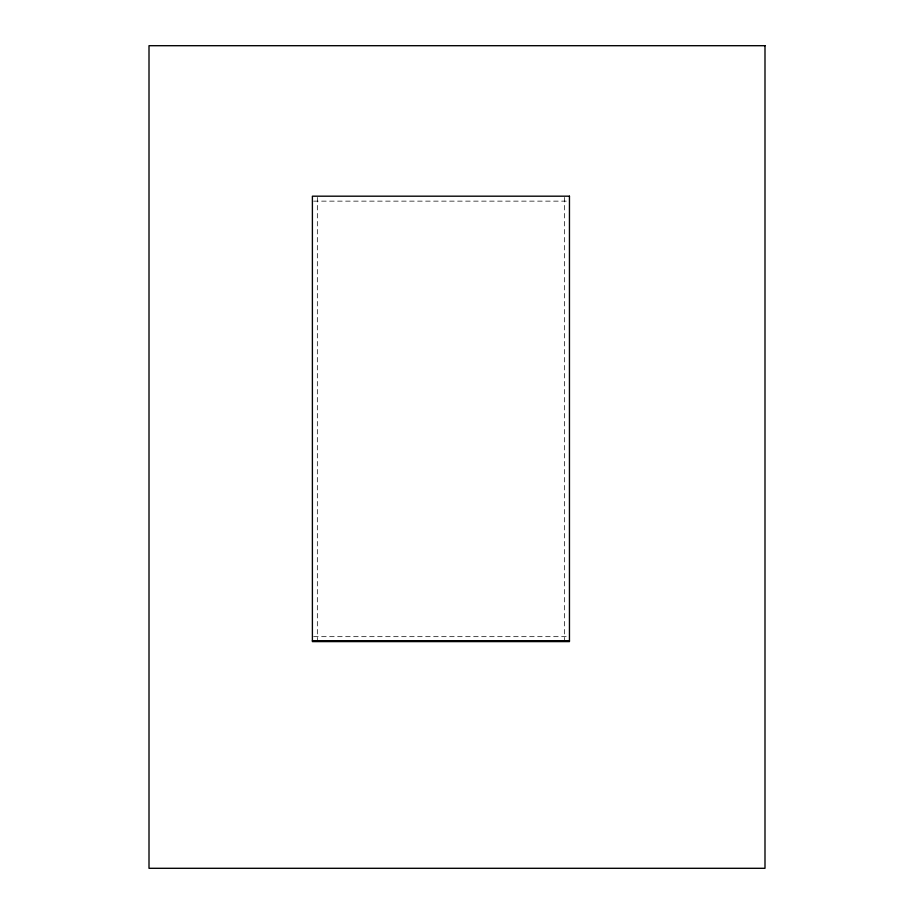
<?xml version="1.0" encoding="UTF-8"?>
<svg xmlns="http://www.w3.org/2000/svg" width="914" height="914" viewBox="0 0 914 914"><rect width="100%" height="100%" fill="white"/><g stroke="black" fill="none" stroke-linecap="round" stroke-linejoin="round"><path stroke-width="0.69" stroke-dasharray="4.57 3.43" d="M313.628 201.137L569.456 201.137M313.628 636.67L569.456 636.67M564.509 197.424L564.509 641.605M317.329 197.424L317.329 641.605"/><path stroke-width="1.37" d="M312.394 640.714L569.456 640.714M764.995 45.7L149.005 45.7L149.005 868.3L764.995 868.3L764.995 45.7M569.456 196.19L312.394 196.19L312.394 641.605L569.456 641.605L569.456 196.19"/></g></svg>
